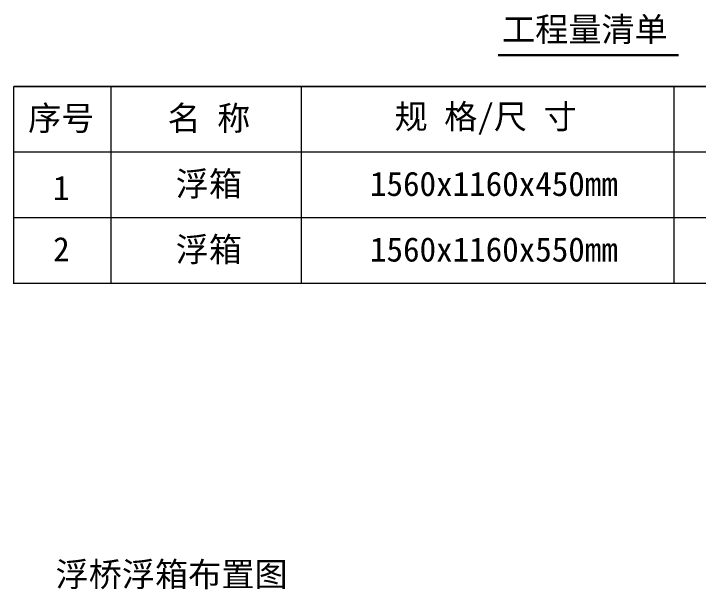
# Model space of a CAD drawing. Header units: millimetres. Extents: x 11827 to 862553, y 15071 to 134256.
# Drawn here: x 539564 to 564925, y 15071 to 36390 of the extents above; entities that cross this region are included whole.
import ezdxf
from ezdxf.enums import TextEntityAlignment as Align

# ---------------------------------------------------------------- set-up
doc = ezdxf.new("R2010")
doc.units = ezdxf.units.MM
doc.layers.add('文本', color=3, linetype='Continuous', lineweight=13)
doc.styles.add('宋体', font='')
doc.styles.get('宋体').set_extended_font_data('SimSun')

msp = doc.modelspace()

# ---------------------------------------------------------------- linework, layer by layer
at = {"layer": '文本'}
for p, q in [((584233.56, 33690.46), (539563.78, 33690.46)), ((543163.36, 33690.46), (543163.36, 26383.85)), ((550213, 33690.46), (550213, 26383.85)), ((564013.35, 33690.46), (564013.35, 26398.92)), ((584233.56, 31259.95), (539563.78, 31259.95)), ((543163.36, 28829.44), (539563.78, 28829.44)), ((584233.56, 28829.44), (543163.36, 28829.44)), ((543163.36, 26398.92), (539563.78, 26398.92)), ((584233.56, 26398.92), (543163.36, 26398.92))]:
    msp.add_line(p, q, dxfattribs=at)
at = {"layer": '文本', "const_width": 81}
msp.add_lwpolyline([(557506, 34855.24), (564195.41, 34855.24)], dxfattribs=at)
at = {"layer": '文本'}
msp.add_lwpolyline([(539563.78, 26383.85), (539563.78, 33690.46), (584233.56, 33690.46), (584233.56, 26398.92)], dxfattribs=at)

# ---------------------------------------------------------------- texts
at = {"layer": '文本', "style": '宋体'}
for s, p in [('工程量清单', (557655.12, 35809.24)), ('浮桥浮箱布置图', (541117.55, 15625.84))]:
    msp.add_text(s, height=900, dxfattribs=at).set_placement(p, align=Align.MIDDLE_LEFT)
for s, p in [('序号', (541324.23, 32538.27)), ('名 称', (546796.15, 32538.27)), ('规 格/尺 寸', (557045.81, 32538.27)), ('浮箱', (546794.36, 30107.97)), ('1560x1160x450mm ', (557660.6, 30082.66)), ('1', (541322.44, 29936.73)), ('浮箱', (546794.36, 27677.46)), ('2', (541331.86, 27669.23)), ('1560x1160x550mm ', (557660.6, 27652.14))]:
    msp.add_text(s, height=900, dxfattribs=at).set_placement(p, align=Align.MIDDLE)

doc.saveas('drawing.dxf')
